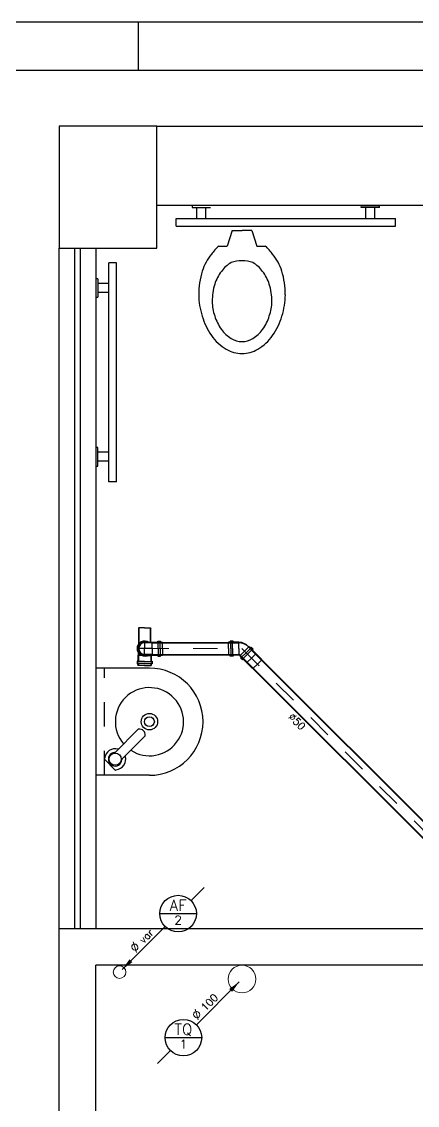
# Model space of a CAD drawing. Header units: millimetres. Extents: x -2485 to 3289, y -257 to 1952.
# Drawn here: x 44.273 to 45.897, y 37.297 to 41.746 of the extents above; entities that cross this region are included whole.
import ezdxf
from ezdxf.enums import TextEntityAlignment as Align

# ---------------------------------------------------------------- set-up
doc = ezdxf.new("R2010")
doc.units = ezdxf.units.MM
doc.header["$LTSCALE"] = 0.3
for name, pattern in [('CONTINUO', [0]), ('HID', [0.37, 0.07, -0.1, 0.03, -0.1, 0.07]), ('T-5CM', [0.1, 0.05, -0.05])]:
    doc.linetypes.add(name, pattern=pattern)
for name, color, linetype in [('PAREDE', 7, 'CONTINUO'), ('PILAR', 2, 'Continuous'), ('SAN', 11, 'Continuous'), ('TEX', 11, 'Continuous'), ('TUB', 1, 'Continuous'), ('VISTAS', 1, 'Continuous')]:
    doc.layers.add(name, color=color, linetype=linetype)
doc.layers.add('PROJETO ESGOTO', color=1, linetype='HID', lineweight=15)
doc.layers.add('prumada', color=9, linetype='Continuous', lineweight=15)
doc.styles.add('ROMANS', font='romans.shx', dxfattribs={"height": 0.03})

# ---------------------------------------------------------------- blocks, each defined once
blk = doc.blocks.new('vs')
at = {"layer": 'SAN'}
for p, q in [((0.1669, 0.0608), (0.1669, 0.0956)), ((0.1033, 0.04), (0.1669, 0.0608)), ((0.1033, 0.04), (0.1033, 0)), ((0.1033, -0.04), (0.1033, 0)), ((0.1033, -0.04), (0.1669, -0.0608)), ((0.1669, -0.0956), (0.1669, -0.0608))]:
    blk.add_line(p, q, dxfattribs=at)
for centre, radius, start, end in [((0.3376, -0.0421), 0.2164, 108.2402, 129.1699), ((0.3668, -0.1583), 0.336, 90.0033, 106.7766), ((0.3667, -0.102), 0.2798, 71.601, 89.9864), ((0.3805, -0.0938), 0.2678, 55.0356, 73.8462), ((0.3142, -0.0363), 0.1977, 124.9644, 138.1402), ((0.3733, -0.0455), 0.1653, 107.7554, 128.0493), ((0.3947, -0.1284), 0.2508, 90, 106.6532), ((0.3946, -0.0506), 0.173, 69.9171, 89.9758), ((0.401, -0.0653), 0.185, 54.1651, 73.3468), ((0.4207, -0.0363), 0.1977, 30.64, 55.0356), ((0.3508, -0.0253), 0.1357, 125.8349, 149.1749), ((0.4299, -0.0253), 0.1357, 30.8251, 54.1651), ((0.482, 0), 0.1264, 0, 30.64), ((0.3797, 0), 0.152, 163.0933, 196.9067), ((0.4772, 0), 0.0821, 327.4372, 32.5628), ((0.482, 0), 0.1264, 329.36, 0), ((0.3508, 0.0253), 0.1357, 210.8251, 234.1651), ((0.4299, 0.0253), 0.1357, 305.8349, 329.1749), ((0.3733, 0.0455), 0.1653, 231.9507, 252.2446), ((0.401, 0.0653), 0.185, 286.6532, 305.8349), ((0.4207, 0.0363), 0.1977, 304.9644, 329.36), ((0.3142, 0.0363), 0.1977, 221.8598, 235.0356), ((0.3376, 0.0421), 0.2164, 230.8301, 251.7598), ((0.3947, 0.1284), 0.2508, 253.3468, 270), ((0.3946, 0.0506), 0.173, 270.0242, 290.0829), ((0.3805, 0.0938), 0.2678, 286.1538, 304.9644), ((0.3668, 0.1583), 0.336, 253.2234, 269.9967), ((0.3667, 0.102), 0.2798, 270.0136, 288.399)]:
    blk.add_arc(centre, radius, start, end, dxfattribs=at)
blk = doc.blocks.new('n225')
at = {"layer": 'TEX', "color": 11}
blk.add_line((-0.0113, -0.0113), (-0.1875, -0.1875), dxfattribs=at)
blk.add_line((-0.0113, -0.0113), (-0.1875, -0.1875), dxfattribs=at)
at = {"layer": 'TEX', "color": 5, "linetype": 'Continuous'}
blk.add_line((-0.3155, -0.2405), (-0.1655, -0.2405), dxfattribs=at)
at = {"layer": 'TEX'}
blk.add_line((-0.2936, -0.2936), (-0.347, -0.347), dxfattribs=at)
at = {"layer": 'TEX', "color": 5, "linetype": 'Continuous'}
blk.add_circle((-0.2405, -0.2405), 0.075, dxfattribs=at)
blk.add_circle((-0.2405, -0.2405), 0.075, dxfattribs=at)
at = {"layer": 'TEX', "color": 11}
blk.add_solid([(-0.0408, -0.0526), (-0.0526, -0.0408), (-0.0113, -0.0113)], dxfattribs=at)
blk.add_solid([(-0.0408, -0.0526), (-0.0526, -0.0408), (-0.0113, -0.0113)], dxfattribs=at)
at = {"layer": 'TEX', "color": 5, "style": 'ROMANS'}
blk.add_text('%%c', height=0.04, rotation=45, dxfattribs=at).set_placement((-0.1839, -0.1722))
at = {"layer": 'TEX', "color": 5, "linetype": 'Continuous', "style": 'ROMANS'}
blk.add_attdef('N', (-0.1503, -0.1334), '', height=0.03, rotation=45, dxfattribs=at)
at = {"layer": 'TEX', "color": 9, "linetype": 'Continuous', "style": 'ROMANS'}
for tag, height, p in [('L', 0.045, (-0.2405, -0.2293)), ('N', 0.036, (-0.2405, -0.2855))]:
    blk.add_attdef(tag, text='', height=height, dxfattribs=at).set_placement(p, align=Align.CENTER)
blk = doc.blocks.new('n45')
at = {"layer": 'TEX'}
blk.add_line((0.2936, 0.2936), (0.347, 0.347), dxfattribs=at)
at = {"layer": 'TEX', "color": 5, "linetype": 'Continuous'}
blk.add_line((0.1655, 0.2405), (0.3155, 0.2405), dxfattribs=at)
at = {"layer": 'TEX', "color": 11}
blk.add_line((0.0115, 0.0115), (0.1875, 0.1875), dxfattribs=at)
at = {"layer": 'TEX', "color": 5, "linetype": 'Continuous'}
blk.add_circle((0.2405, 0.2405), 0.075, dxfattribs=at)
at = {"layer": 'TEX', "color": 11}
blk.add_solid([(0.0527, 0.0409), (0.0409, 0.0527), (0.0115, 0.0115)], dxfattribs=at)
at = {"layer": 'TEX', "color": 5, "style": 'ROMANS'}
blk.add_text('%%c', height=0.04, rotation=45, dxfattribs=at).set_placement((0.0649, 0.0766))
at = {"layer": 'TEX', "color": 9, "linetype": 'Continuous', "style": 'ROMANS'}
for tag, height, p in [('L', 0.045, (0.2405, 0.2518)), ('N', 0.036, (0.2405, 0.1956))]:
    blk.add_attdef(tag, text='', height=height, dxfattribs=at).set_placement(p, align=Align.CENTER)
at = {"layer": 'TEX', "color": 5, "linetype": 'Continuous', "style": 'ROMANS'}
blk.add_attdef('N', (0.0984, 0.1153), '', height=0.03, rotation=45, dxfattribs=at)
blk = doc.blocks.new('J45E50E')
at = {"layer": 'TUB', "color": 3, "linetype": 'Continuous'}
for p in [(-0.0225, 0.056), (-0.056, 0.0225)]:
    blk.add_line(p, (-0.0392, 0.0392), dxfattribs=at)
at = {"layer": 'TUB', "color": 3}
for p, q in [((-0.022, 0.0564), (-0.0225, 0.056)), ((-0.022, 0.0564), (-0.0196, 0.0554)), ((-0.0564, 0.022), (-0.056, 0.0225)), ((-0.0564, 0.022), (-0.0554, 0.0196)), ((0.0127, 0), (0.0127, 0.0253)), ((0.0376, 0), (0.0376, 0.0253)), ((0.0376, 0), (0.0376, -0.0253)), ((0.0456, 0), (0.0456, 0.0253)), ((0.0456, 0), (0.0456, -0.0253)), ((0.0547, 0), (0.0547, 0.0269)), ((0.0547, 0), (0.0547, -0.0269)), ((0.0127, 0), (0.0127, -0.0253))]:
    blk.add_line(p, q, dxfattribs=at)
at = {"layer": 'TUB', "color": 4}
for p, q in [((0.0105, 0.0231), (-0.0225, 0.056)), ((0.0105, 0.0254), (-0.0196, 0.0554)), ((-0.0242, -0.0094), (-0.056, 0.0225)), ((-0.0253, -0.0105), (-0.0554, 0.0196)), ((0.0105, 0.0254), (0.012, 0.0269)), ((0.0105, 0.0231), (0.0127, 0.0253)), ((0.012, 0.0269), (0.036, 0.0269)), ((0.0127, 0.0253), (0.0376, 0.0253)), ((0.036, 0.0269), (0.036, 0.0309)), ((0.036, 0.0309), (0.0472, 0.0309)), ((0.0376, 0.0253), (0.0376, 0.0293)), ((0.0376, 0.0293), (0.0456, 0.0293)), ((0.0456, 0.0293), (0.0456, 0.0253)), ((0.0456, 0.0253), (0.0547, 0.0253)), ((0.0472, 0.0309), (0.0472, 0.0269)), ((0.0472, 0.0269), (0.0547, 0.0269)), ((0.0104, -0.0253), (0.012, -0.0269)), ((0.0111, -0.0237), (0.0127, -0.0253)), ((0.012, -0.0269), (0.036, -0.0269)), ((0.0127, -0.0253), (0.0376, -0.0253)), ((0.036, -0.0269), (0.036, -0.031)), ((0.036, -0.031), (0.0472, -0.031)), ((0.0376, -0.0253), (0.0376, -0.0294)), ((0.0376, -0.0294), (0.0456, -0.0294)), ((0.0456, -0.0253), (0.0547, -0.0253)), ((0.0456, -0.0294), (0.0456, -0.0253)), ((0.0472, -0.0269), (0.0547, -0.0269)), ((0.0472, -0.031), (0.0472, -0.0269))]:
    blk.add_line(p, q, dxfattribs=at)
for radius, end in [(0.0507, 269.9291), (0.0491, 270.6959)]:
    blk.add_arc((0.0105, 0.0253), radius, 225, end, dxfattribs=at)
blk = doc.blocks.new('j90e50c')
at = {"layer": 'TUB'}
for p, q in [((0.031, 0), (-0.031, 0)), ((0.031, 0), (-0.031, 0)), ((0, 0.0309), (0, 0)), ((0, -0.031), (0, 0))]:
    blk.add_line(p, q, dxfattribs=at)
at = {"layer": 'TUB', "color": 4}
for p, q in [((0.0287, 0.0254), (0, 0.0254)), ((0.0294, 0.0238), (0, 0.0238)), ((0.0287, 0.0254), (0.0303, 0.0269)), ((0.0294, 0.0238), (0.031, 0.0254)), ((0.0303, 0.0269), (0.0543, 0.0269)), ((0.031, 0.0254), (0.0559, 0.0254)), ((0.0543, 0.0309), (0.0655, 0.0309)), ((0.0543, 0.0269), (0.0543, 0.0309)), ((0.0559, 0.0293), (0.0639, 0.0293)), ((0.0559, 0.0254), (0.0559, 0.0293)), ((0.0639, 0.0293), (0.0639, 0.0254)), ((0.0639, 0.0254), (0.073, 0.0254)), ((0.0655, 0.0309), (0.0655, 0.0269)), ((0.0655, 0.0269), (0.073, 0.0269)), ((0.0294, -0.0238), (0, -0.0238)), ((0.0287, -0.0254), (0, -0.0254)), ((0.0287, -0.0254), (0.0303, -0.0269)), ((0.0294, -0.0238), (0.031, -0.0254)), ((0.0303, -0.0269), (0.0543, -0.0269)), ((0.031, -0.0254), (0.0559, -0.0254)), ((0.0543, -0.0269), (0.0543, -0.031)), ((0.0543, -0.031), (0.0655, -0.031)), ((0.0559, -0.0254), (0.0559, -0.0293)), ((0.0559, -0.0293), (0.0639, -0.0293)), ((0.0639, -0.0293), (0.0639, -0.0254)), ((0.0639, -0.0254), (0.073, -0.0254)), ((0.0655, -0.0269), (0.073, -0.0269)), ((0.0655, -0.031), (0.0655, -0.0269))]:
    blk.add_line(p, q, dxfattribs=at)
at = {"layer": 'TUB', "color": 3}
for p, q in [((0.031, 0), (0.031, 0.0254)), ((0.031, 0), (0.031, -0.0254)), ((0.0559, 0), (0.0559, 0.0254)), ((0.0559, 0), (0.0559, -0.0254)), ((0.0639, 0), (0.0639, 0.0254)), ((0.0639, 0), (0.0639, -0.0254)), ((0.073, 0), (0.073, 0.0269)), ((0.073, 0), (0.073, -0.0269))]:
    blk.add_line(p, q, dxfattribs=at)
at = {"layer": 'TUB', "color": 4}
for radius, start, end in [(0.0309, 54.9911, 180), (0.0309, 180, 305.0089), (0.027, 70.1578, 180), (0.027, 180, 289.8422), (0.0254, 90, 180), (0.0254, 180, 270), (0.0238, 90, 180), (0.0238, 180, 270)]:
    blk.add_arc((0, 0), radius, start, end, dxfattribs=at)
blk = doc.blocks.new('l50')
at = {"layer": 'TUB', "color": 4}
for p, q in [((-0.035, 0.02595), (-0.031875, 0.02695)), ((0.0229, 0.02535), (-0.035, 0.02535)), ((-0.031875, 0.02695), (0.0213, 0.02695)), ((0.0213, 0.02695), (0.0213, 0.03095)), ((0.0213, 0.03095), (0.0325, 0.03095)), ((0.0229, 0.02535), (0.0229, 0.02935)), ((0.0229, 0.02935), (0.0309, 0.02935)), ((0.0309, 0.02935), (0.0309, 0.02535)), ((0.0309, 0.02535), (0.04, 0.02535)), ((0.0325, 0.03095), (0.0325, 0.02695)), ((0.0325, 0.02695), (0.04, 0.02695)), ((0.0229, -0.02535), (-0.035, -0.02535)), ((-0.035, -0.02595), (-0.031875, -0.02695)), ((-0.031875, -0.02695), (0.0213, -0.02695)), ((0.0213, -0.02695), (0.0213, -0.03095)), ((0.0213, -0.03095), (0.0325, -0.03095)), ((0.0229, -0.02535), (0.0229, -0.02935)), ((0.0229, -0.02935), (0.0309, -0.02935)), ((0.0309, -0.02535), (0.04, -0.02535)), ((0.0309, -0.02935), (0.0309, -0.02535)), ((0.0325, -0.02695), (0.04, -0.02695)), ((0.0325, -0.03095), (0.0325, -0.02695))]:
    blk.add_line(p, q, dxfattribs=at)
at = {"layer": 'TUB', "color": 3}
for p, q in [((-0.035, 0.02595), (-0.035, 0)), ((-0.035, -0.02595), (-0.035, 0)), ((0, 0.02535), (0, 0)), ((0, -0.02535), (0, 0)), ((0.0229, 0), (0.0229, 0.02535)), ((0.0229, 0), (0.0229, -0.02535)), ((0.0309, 0), (0.0309, 0.02535)), ((0.0309, 0), (0.0309, -0.02535)), ((0.04, 0), (0.04, 0.02695)), ((0.04, 0), (0.04, -0.02695))]:
    blk.add_line(p, q, dxfattribs=at)
blk = doc.blocks.new('50')
at = {"layer": 'TEX', "color": 9, "style": 'ROMANS'}
blk.add_text('%%c50', height=0.03, dxfattribs=at).set_placement((0, 0))

msp = doc.modelspace()

# ---------------------------------------------------------------- linework, layer by layer
at = {"color": 4, "linetype": 'Continuous'}
msp.add_line((35.532076, 41.746047), (52.152076, 41.746047), dxfattribs=at)
at = {"color": 5, "linetype": 'Continuous'}
msp.add_line((44.752076, 41.546047), (44.752076, 41.746047), dxfattribs=at)
at = {"color": 12, "linetype": 'Continuous'}
msp.add_line((51.952076, 41.546047), (36.032076, 41.546047), dxfattribs=at)
at = {"layer": 'PAREDE'}
for p, q in [((44.827079, 41.316718), (51.352079, 41.316718)), ((50.002079, 40.991718), (44.827079, 40.991718)), ((44.972393, 40.983494), (45.048302, 40.983494)), ((44.972393, 40.983494), (45.048302, 40.983494)), ((44.991847, 40.938548), (44.991847, 40.983494)), ((44.991847, 40.938548), (44.991847, 40.983494)), ((45.028847, 40.938548), (45.028847, 40.983494)), ((45.028847, 40.938548), (45.028847, 40.983494)), ((45.665393, 40.991484), (45.741302, 40.991484)), ((45.665393, 40.991484), (45.741302, 40.991484)), ((45.741302, 40.983494), (45.665393, 40.983494)), ((45.741302, 40.983494), (45.665393, 40.983494)), ((45.684847, 40.938548), (45.684847, 40.983494)), ((45.684847, 40.938548), (45.684847, 40.983494)), ((45.721847, 40.938548), (45.721847, 40.983494)), ((45.721847, 40.938548), (45.721847, 40.983494)), ((44.906847, 40.938548), (45.806847, 40.938548)), ((44.906847, 40.907085), (44.906847, 40.938548)), ((44.906847, 40.938548), (45.806847, 40.938548)), ((44.906847, 40.907085), (44.906847, 40.938548)), ((45.806847, 40.907085), (45.806847, 40.938548)), ((45.806847, 40.907085), (45.806847, 40.938548)), ((44.906847, 40.907085), (45.806847, 40.907085)), ((44.906847, 40.907085), (45.806847, 40.907085)), ((44.427079, 38.021718), (44.427079, 40.816718)), ((44.489615, 40.816718), (44.489615, 38.021718)), ((44.514544, 38.021718), (44.514544, 40.816718)), ((44.577079, 40.816718), (44.577079, 38.021718)), ((44.630016, 39.85608), (44.630016, 40.75608)), ((44.661479, 40.75608), (44.630016, 40.75608)), ((44.630016, 39.85608), (44.630016, 40.75608)), ((44.661479, 40.75608), (44.630016, 40.75608)), ((44.661479, 39.85608), (44.661479, 40.75608)), ((44.661479, 39.85608), (44.661479, 40.75608)), ((44.58507, 40.690535), (44.58507, 40.614625)), ((44.58507, 40.690535), (44.58507, 40.614625)), ((44.630016, 40.67108), (44.58507, 40.67108)), ((44.630016, 40.67108), (44.58507, 40.67108)), ((44.630016, 40.63408), (44.58507, 40.63408)), ((44.630016, 40.63408), (44.58507, 40.63408)), ((44.58507, 39.921625), (44.58507, 39.997535)), ((44.58507, 39.921625), (44.58507, 39.997535)), ((44.630016, 39.97808), (44.58507, 39.97808)), ((44.630016, 39.97808), (44.58507, 39.97808)), ((44.630016, 39.94108), (44.58507, 39.94108)), ((44.630016, 39.94108), (44.58507, 39.94108)), ((44.661479, 39.85608), (44.630016, 39.85608)), ((44.661479, 39.85608), (44.630016, 39.85608)), ((44.427079, 36.671718), (44.427079, 38.021718)), ((46.426423, 38.021718), (44.427079, 38.021718)), ((44.577079, 36.671718), (44.577079, 37.871718)), ((46.276423, 37.871718), (44.577079, 37.871718))]:
    msp.add_line(p, q, dxfattribs=at)
for centre, start, end in [((45.000718, 40.987489), 171.971471, 188.028529), ((45.000718, 40.987489), 171.971471, 188.028529), ((45.693718, 40.987489), 171.971471, 188.028529), ((45.693718, 40.987489), 171.971471, 188.028529), ((45.712977, 40.987489), 351.971471, 8.028529), ((45.712977, 40.987489), 351.971471, 8.028529), ((44.581075, 40.662209), 81.971471, 98.028529), ((44.581075, 40.662209), 81.971471, 98.028529), ((44.581075, 40.64295), 261.971471, 278.028529), ((44.581075, 39.969209), 81.971471, 98.028529), ((44.581075, 39.969209), 81.971471, 98.028529), ((44.581075, 39.94995), 261.971471, 278.028529), ((44.581075, 39.94995), 261.971471, 278.028529)]:
    msp.add_arc(centre, 0.028606, start, end, dxfattribs=at)
at = {"layer": 'PILAR'}
msp.add_lwpolyline([(44.427079, 40.816718), (44.827079, 40.816718), (44.827079, 41.316718), (44.427079, 41.316718)], close=True, dxfattribs=at)
msp.add_lwpolyline([(44.427079, 40.816718), (44.827079, 40.816718), (44.827079, 41.316718), (44.427079, 41.316718)], close=True, dxfattribs=at)
at = {"layer": 'PROJETO ESGOTO'}
for p, q in [((44.777079, 39.171918), (45.176147, 39.171918)), ((45.176147, 39.171918), (46.130696, 38.21737))]:
    msp.add_line(p, q, dxfattribs=at)
at = {"layer": 'prumada', "linetype": 'CONTINUO'}
for centre, radius in [((44.674317, 37.843444), 0.026), ((45.177079, 37.815118), 0.0566)]:
    msp.add_circle(centre, radius, dxfattribs=at)
at = {"layer": 'SAN', "linetype": 'CONTINUO'}
for p, q in [((44.797079, 39.091718), (44.577079, 39.091718)), ((44.797079, 39.091718), (44.577079, 39.091718)), ((44.657266, 38.747033), (44.749973, 38.83974)), ((44.657266, 38.747033), (44.749973, 38.83974)), ((44.685837, 38.719138), (44.778621, 38.811922)), ((44.685837, 38.719138), (44.778621, 38.811922)), ((44.613305, 38.721216), (44.610741, 38.718651)), ((44.613305, 38.721216), (44.610741, 38.718651)), ((44.610741, 38.718651), (44.657409, 38.671983)), ((44.610741, 38.718651), (44.657409, 38.671983)), ((44.631138, 38.705683), (44.64444, 38.69238)), ((44.631138, 38.705683), (44.64444, 38.69238)), ((44.659973, 38.674548), (44.657409, 38.671983)), ((44.659973, 38.674548), (44.657409, 38.671983)), ((44.797079, 38.651718), (44.577079, 38.651718)), ((44.797079, 38.651718), (44.577079, 38.651718))]:
    msp.add_line(p, q, dxfattribs=at)
at = {"layer": 'SAN', "linetype": 'T-5CM'}
msp.add_line((44.612079, 38.651718), (44.612079, 39.091718), dxfattribs=at)
at = {"layer": 'SAN', "linetype": 'CONTINUO'}
for centre, radius in [((44.797079, 38.871718), 0.03375), ((44.797079, 38.871718), 0.03375), ((44.797079, 38.871718), 0.02025), ((44.797079, 38.871718), 0.02025), ((44.656438, 38.71768), 0.025), ((44.656438, 38.71768), 0.025)]:
    msp.add_circle(centre, radius, dxfattribs=at)
for centre, radius, start, end in [((44.797079, 38.871718), 0.22, 270, 90), ((44.797079, 38.871718), 0.22, 270, 90), ((44.797079, 38.871718), 0.14, 237.050971, 220.617591), ((44.797079, 38.871718), 0.14, 237.050971, 220.617591), ((44.753509, 38.836205), 0.005, 97.995834, 135), ((44.753509, 38.836205), 0.005, 97.995834, 135), ((44.756155, 38.817364), 0.024026, 354.250162, 97.995834), ((44.756155, 38.817364), 0.024026, 354.250162, 97.995834), ((44.775085, 38.815458), 0.005, 315, 354.250162), ((44.775085, 38.815458), 0.005, 315, 354.250162), ((44.656438, 38.71768), 0.043277, 72.7795, 175.313657), ((44.656438, 38.71768), 0.043277, 72.7795, 175.313657), ((44.656438, 38.71768), 0.028, 94.705622, 205.370753), ((44.656438, 38.71768), 0.028, 94.705622, 205.370753), ((44.803843, 38.871718), 0.22, 219.069598, 219.07627), ((44.803843, 38.871718), 0.22, 219.069598, 219.07627), ((44.656438, 38.71768), 0.028, 244.629247, 356.390962), ((44.656438, 38.71768), 0.028, 244.629247, 356.390962), ((44.65373, 38.750569), 0.005, 274.705622, 315), ((44.65373, 38.750569), 0.005, 274.705622, 315), ((44.656438, 38.71768), 0.043277, 274.686343, 17.836837), ((44.656438, 38.71768), 0.043277, 274.686343, 17.836837), ((44.689372, 38.715603), 0.005, 135, 176.390962), ((44.689372, 38.715603), 0.005, 135, 176.390962)]:
    msp.add_arc(centre, radius, start, end, dxfattribs=at)
at = {"layer": 'TUB', "color": 3}
for p, q in [((44.752754, 39.256918), (44.751729, 39.254463)), ((44.752754, 39.256918), (44.753329, 39.256918)), ((44.801405, 39.256918), (44.800829, 39.256918)), ((44.801405, 39.256918), (44.802429, 39.254463)), ((44.763892, 39.143918), (44.751729, 39.143918)), ((44.777079, 39.119018), (44.751729, 39.119018)), ((44.777079, 39.111018), (44.751729, 39.111018)), ((44.777079, 39.119018), (44.802429, 39.119018)), ((44.777079, 39.111018), (44.802429, 39.111018)), ((44.790267, 39.143918), (44.802429, 39.143918)), ((44.777079, 39.101918), (44.750129, 39.101918)), ((44.777079, 39.101918), (44.804029, 39.101918))]:
    msp.add_line(p, q, dxfattribs=at)
at = {"layer": 'TUB', "color": 4}
for p, q in [((44.751729, 39.254463), (44.751729, 39.189674)), ((44.753329, 39.256918), (44.753329, 39.191763)), ((44.800829, 39.197268), (44.800829, 39.256918)), ((44.802429, 39.197268), (44.802429, 39.254463)), ((44.808079, 39.197268), (45.163447, 39.197268)), ((44.808079, 39.195668), (45.163447, 39.195668)), ((44.746129, 39.120618), (44.746129, 39.109418)), ((44.750129, 39.120618), (44.746129, 39.120618)), ((44.747729, 39.119018), (44.747729, 39.111018)), ((44.751729, 39.119018), (44.747729, 39.119018)), ((44.747729, 39.111018), (44.751729, 39.111018)), ((44.751729, 39.14618), (44.750129, 39.14458)), ((44.750129, 39.14458), (44.750129, 39.120618)), ((44.751729, 39.14618), (44.751729, 39.154162)), ((44.753329, 39.145518), (44.751729, 39.143918)), ((44.751729, 39.143918), (44.751729, 39.119018)), ((44.751729, 39.111018), (44.751729, 39.101918)), ((44.753329, 39.152072), (44.753329, 39.145518)), ((44.800829, 39.145518), (44.800829, 39.146568)), ((44.800829, 39.145518), (44.802429, 39.143918)), ((44.802429, 39.14618), (44.802429, 39.146568)), ((44.802429, 39.14618), (44.804029, 39.14458)), ((44.802429, 39.143918), (44.802429, 39.119018)), ((44.802429, 39.119018), (44.806429, 39.119018)), ((44.802429, 39.111018), (44.802429, 39.101918)), ((44.806429, 39.111018), (44.802429, 39.111018)), ((44.804029, 39.14458), (44.804029, 39.120618)), ((44.804029, 39.120618), (44.808029, 39.120618)), ((44.806429, 39.119018), (44.806429, 39.111018)), ((44.808029, 39.120618), (44.808029, 39.109418)), ((44.808079, 39.148168), (45.163447, 39.148168)), ((44.808079, 39.146568), (45.163447, 39.146568)), ((45.197467, 39.114748), (46.052666, 38.259549)), ((45.198598, 39.115879), (46.053798, 38.26068)), ((45.232186, 39.149467), (46.087385, 38.294268)), ((45.233317, 39.150598), (46.088517, 38.295399)), ((44.746129, 39.109418), (44.750129, 39.109418)), ((44.750129, 39.109418), (44.750129, 39.101918)), ((44.804029, 39.109418), (44.804029, 39.101918)), ((44.808029, 39.109418), (44.804029, 39.109418))]:
    msp.add_line(p, q, dxfattribs=at)
at = {"layer": 'TUB', "color": 3, "linetype": 'Continuous'}
for q in [(44.753329, 39.256918), (44.800829, 39.256918)]:
    msp.add_line((44.777079, 39.256918), q, dxfattribs=at)

# ---------------------------------------------------------------- block references
at = {"layer": 'PROJETO ESGOTO', "linetype": 'CONTINUO', "rotation": 180}
msp.add_blockref('J45E50E', (45.176147, 39.171918), dxfattribs=at)
at = {"layer": 'PROJETO ESGOTO'}
for name, p, rotation in [('l50', (45.215392, 39.132673), 135), ('50', (45.36476, 38.888968), 315)]:
    msp.add_blockref(name, p, dxfattribs=dict(at, rotation=rotation))
at = {"layer": 'prumada', "linetype": 'CONTINUO'}
ref = msp.add_blockref('n45', (44.674317, 37.843444), dxfattribs=at)
ref.add_attrib('L', 'AF', dxfattribs={"layer": 'TEX', "color": 9, "linetype": 'Continuous', "height": 0.045, "style": 'ROMANS'}).set_placement((44.914865, 38.095285), align=Align.CENTER)
ref.add_attrib('N', '2', dxfattribs={"layer": 'TEX', "color": 9, "linetype": 'Continuous', "height": 0.036, "style": 'ROMANS'}).set_placement((44.914865, 38.039049), align=Align.CENTER)
ref.add_attrib('N', 'var', (44.772736, 37.958773), dxfattribs={"layer": 'TEX', "color": 5, "linetype": 'Continuous', "height": 0.03, "rotation": 45, "style": 'ROMANS'})
ref = msp.add_blockref('n225', (45.177079, 37.815118), dxfattribs=at)
ref.add_attrib('L', 'TQ', dxfattribs={"layer": 'TEX', "color": 9, "linetype": 'Continuous', "height": 0.045, "style": 'ROMANS'}).set_placement((44.936532, 37.585863), align=Align.CENTER)
ref.add_attrib('N', '1', dxfattribs={"layer": 'TEX', "color": 9, "linetype": 'Continuous', "height": 0.036, "style": 'ROMANS'}).set_placement((44.936532, 37.529627), align=Align.CENTER)
ref.add_attrib('N', '100', (45.02675, 37.681699), dxfattribs={"layer": 'TEX', "color": 5, "linetype": 'Continuous', "height": 0.03, "rotation": 45, "style": 'ROMANS'})
at = {"layer": 'SAN', "linetype": 'CONTINUO', "rotation": 270}
msp.add_blockref('vs', (45.177079, 40.991718), dxfattribs=at)
at = {"layer": 'VISTAS'}
msp.add_blockref('j90e50c', (44.777079, 39.171918), dxfattribs=at)

doc.saveas('drawing.dxf')
